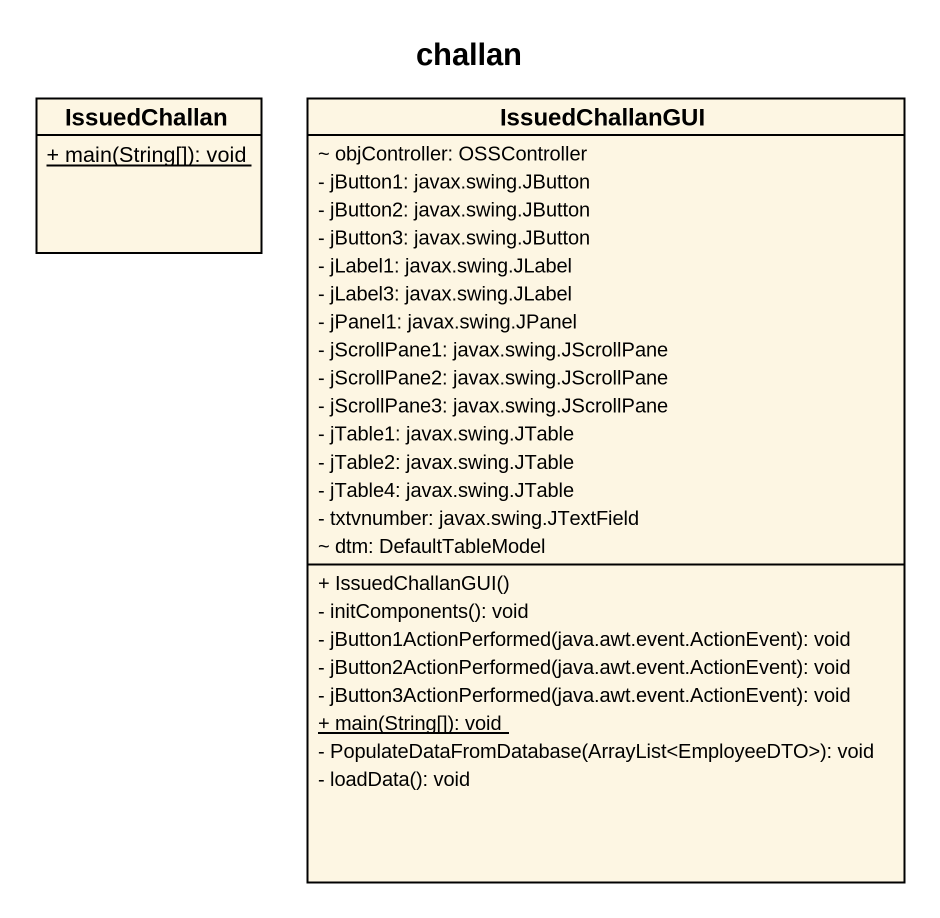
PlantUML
@startuml
title challan
hide circle
hide empty members
skinparam classAttributeIconSize 0
class IssuedChallan {
  {static} + main(String[]): void
}
class IssuedChallanGUI {
  ~ objController: OSSController
  - jButton1: javax.swing.JButton
  - jButton2: javax.swing.JButton
  - jButton3: javax.swing.JButton
  - jLabel1: javax.swing.JLabel
  - jLabel3: javax.swing.JLabel
  - jPanel1: javax.swing.JPanel
  - jScrollPane1: javax.swing.JScrollPane
  - jScrollPane2: javax.swing.JScrollPane
  - jScrollPane3: javax.swing.JScrollPane
  - jTable1: javax.swing.JTable
  - jTable2: javax.swing.JTable
  - jTable4: javax.swing.JTable
  - txtvnumber: javax.swing.JTextField
  ~ dtm: DefaultTableModel
  + IssuedChallanGUI()
  - initComponents(): void
  - jButton1ActionPerformed(java.awt.event.ActionEvent): void
  - jButton2ActionPerformed(java.awt.event.ActionEvent): void
  - jButton3ActionPerformed(java.awt.event.ActionEvent): void
  {static} + main(String[]): void
  - PopulateDataFromDatabase(ArrayList<EmployeeDTO>): void
  - loadData(): void
}
@enduml
